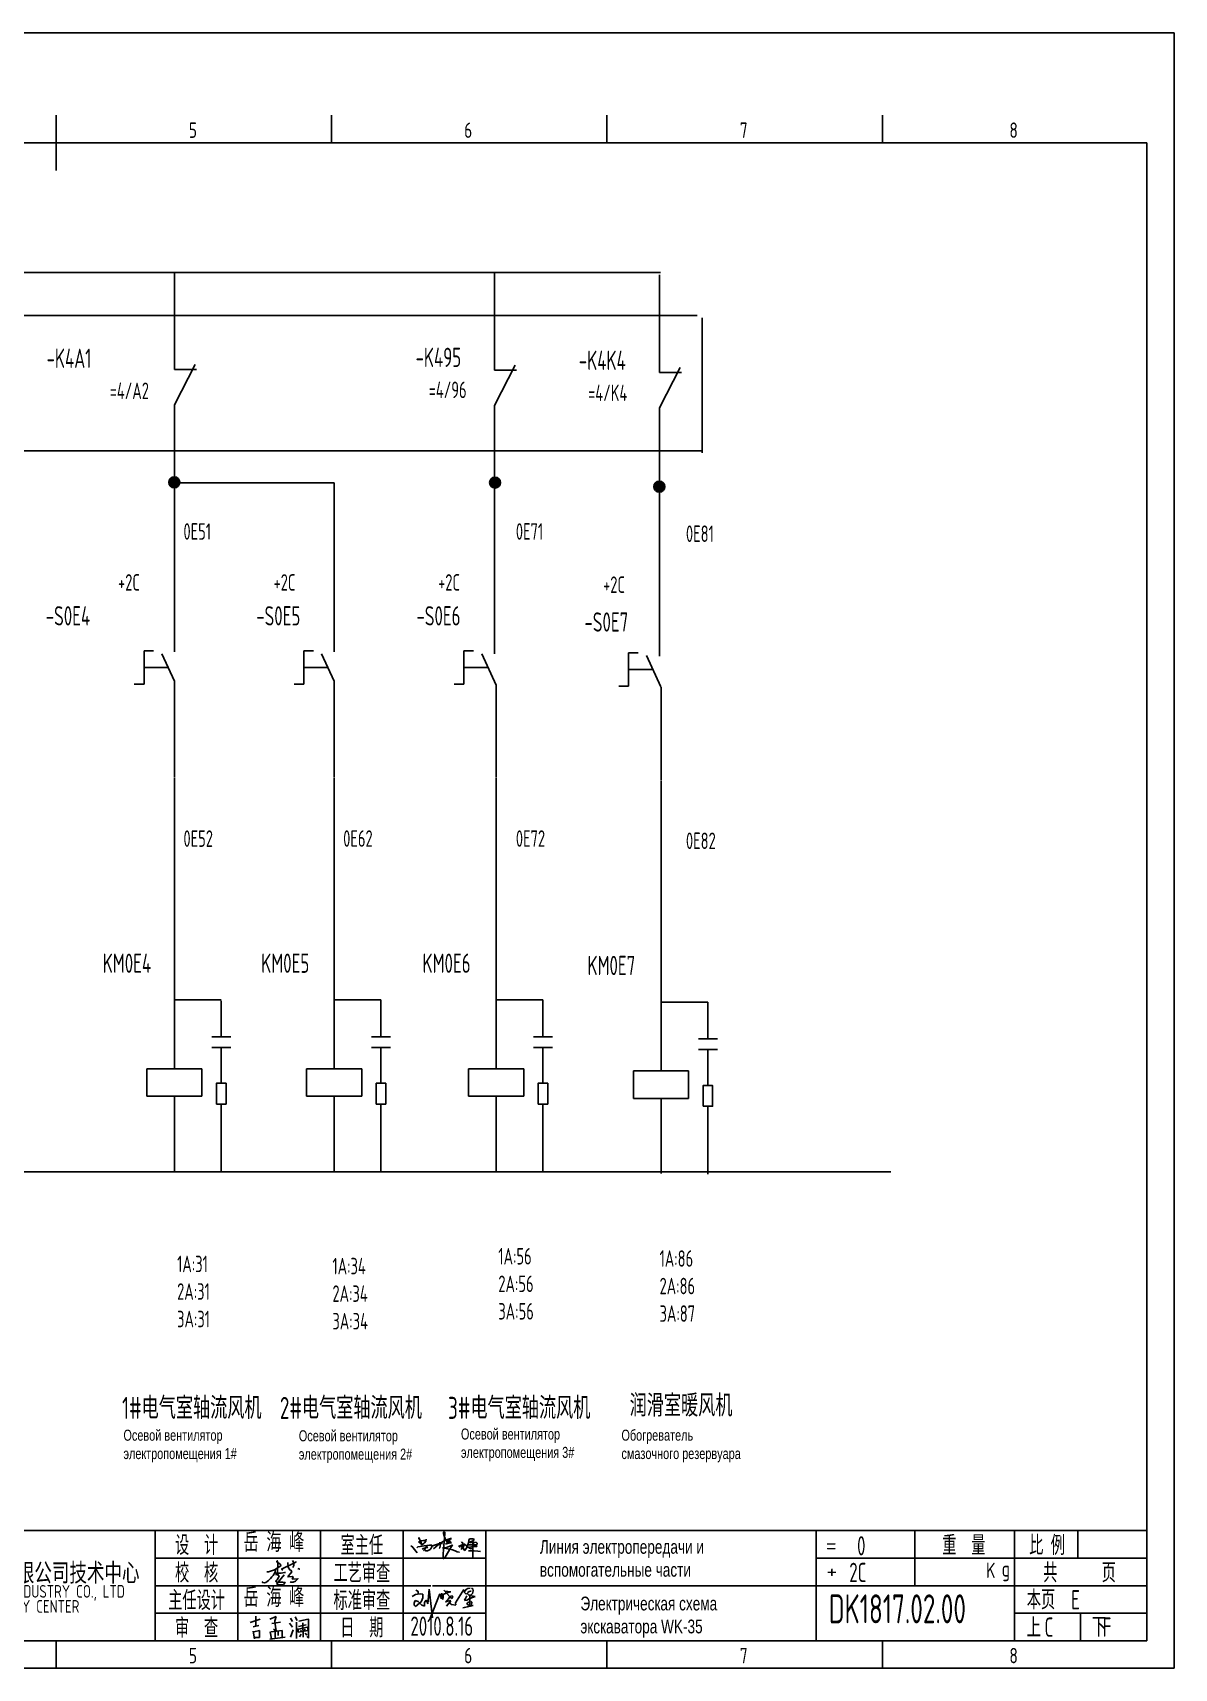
# Model space of a CAD drawing. Header units: millimetres. Extents: x 743 to 25007, y -5378 to 2245.
# Drawn here: x 5531.7 to 5739, y -1169 to -872 of the extents above; entities that cross this region are included whole.
import ezdxf
from ezdxf.enums import TextEntityAlignment as Align

# ---------------------------------------------------------------- set-up
doc = ezdxf.new("R2010")
doc.units = ezdxf.units.MM
doc.header["$LTSCALE"] = 10
doc.header["$MEASUREMENT"] = 0
doc.linetypes.add('HIDDEN', pattern=[0.375, 0.25, -0.125])
doc.layers.add('11', color=3, linetype='Continuous')
doc.layers.add('CONTINUOUS', color=7, linetype='Continuous')
doc.styles.add('ROMAN', font='ROMANC.shx', dxfattribs={"width": 0.7, "height": 0.7})
doc.styles.get("Standard").update_dxf_attribs({"font": 'isocp', "width": 0.707, "bigfont": 'intecad.shx'})

# ---------------------------------------------------------------- blocks, each defined once
blk = doc.blocks.new('A$C5BE500A0')
for p, q in [((15.3, 41.2), (22.2, 26.1)), ((15.3, 40.1), (15.3, 41.2)), ((15.4, 37.7), (15.3, 40.1)), ((15.4, 32.4), (21, 34.6)), ((15.5, 31.8), (15.4, 32.4)), ((21, 34.6), (24.5, 35.1)), ((24.5, 35.1), (28.2, 35.6)), ((29.4, 34), (26.8, 30.7)), ((28.2, 35.6), (30.2, 36.8)), ((30.2, 38), (29.4, 34)), ((30.2, 36.8), (30.2, 38)), ((59.1, 30.4), (64.7, 33.7)), ((64.4, 48.9), (64.5, 51.6)), ((65.3, 44.3), (64.4, 48.9)), ((64.5, 51.6), (65.9, 52.2)), ((67.1, 48.5), (64.5, 17.9)), ((64.7, 33.7), (72, 37.3)), ((67.5, 39.5), (65.3, 44.3)), ((65.9, 52.2), (66.5, 51.5)), ((66.5, 51.5), (67.1, 48.5)), ((70.3, 36.3), (67.5, 39.5)), ((69.9, 34.1), (69.7, 33.3)), ((69.7, 33.3), (71.9, 33.6)), ((74.6, 36.5), (69.9, 34.1)), ((73.8, 32.8), (70.3, 36.3)), ((71.9, 33.6), (75.3, 34.2)), ((72, 37.3), (77.8, 39)), ((77.7, 30.8), (73.8, 32.8)), ((79.7, 39.2), (74.6, 36.5)), ((76.7, 32.6), (74.8, 31.8)), ((75.3, 34.2), (77, 34.5)), ((77.7, 33.5), (76.7, 32.6)), ((77, 34.5), (78, 34.1)), ((78, 34.1), (77.7, 33.5)), ((77.8, 39), (79.7, 39.2)), ((117.4, 32.7), (112.9, 30.9)), ((113.3, 30.9), (114.4, 35)), ((114.4, 35), (115.4, 38.4)), ((115.4, 38.4), (118.1, 38.8)), ((122.1, 34.8), (117.4, 32.7)), ((118.1, 38.8), (123.3, 38.3)), ((124.7, 36.8), (122.1, 34.8)), ((123.3, 38.3), (124.7, 36.8)), ((0, 24.1), (1.5, 23.9)), ((1.5, 23.9), (12.6, 10.8)), ((11.6, 21), (13.8, 22.8)), ((13.8, 22.8), (17.9, 23.5)), ((19.1, 30.1), (15.5, 31.8)), ((17.9, 23.5), (26, 24.9)), ((22.2, 26.1), (19.1, 30.1)), ((22.6, 18.1), (23.6, 19.3)), ((23.7, 17.3), (22.6, 18.1)), ((23.3, 27.9), (23.1, 27.8)), ((25.3, 29.5), (23.3, 27.9)), ((23.6, 19.3), (25.8, 19.9)), ((26.1, 16.2), (24.9, 15)), ((26.8, 30.7), (25.3, 29.5)), ((25.8, 19.9), (29.2, 20.8)), ((26, 24.9), (36.8, 26.1)), ((28.4, 20), (26.1, 16.2)), ((29.4, 15.2), (28.2, 15.7)), ((29.5, 22.1), (28.4, 20)), ((29.2, 20.8), (33, 21.4)), ((32.4, 15.1), (29.4, 15.2)), ((30.2, 22.7), (29.5, 22.1)), ((31.6, 22.6), (30.2, 22.7)), ((32.8, 22.1), (31.6, 22.6)), ((35, 16.2), (32.4, 15.1)), ((33, 21.4), (32.8, 22.1)), ((37.6, 17.7), (35, 16.2)), ((36.8, 26.1), (40.9, 26)), ((39.7, 20.3), (37.6, 17.7)), ((40.8, 21.6), (39.7, 20.3)), ((40.2, 22.8), (44.3, 25.4)), ((41.7, 24.4), (40.8, 21.6)), ((40.9, 26), (41.7, 24.4)), ((44.3, 25.4), (50.6, 27.7)), ((44.7, 18.7), (49.1, 22.6)), ((49.1, 22.6), (54.4, 27.2)), ((50.6, 27.7), (56.2, 29.3)), ((54.4, 27.2), (59.1, 30.4)), ((56.8, 20.6), (55.9, 19.6)), ((56.2, 29.3), (60.8, 29.6)), ((56.7, 31.7), (57.4, 29.6)), ((57.6, 25), (56.8, 20.6)), ((57.4, 29.6), (57.6, 25)), ((60.8, 29.6), (62.2, 29.2)), ((66.6, 21), (62.5, 20.6)), ((62.5, 20.6), (75.7, 18.4)), ((64.5, 17.9), (63.3, 8.5)), ((63.3, 8.5), (63.5, 0.1)), ((63.5, 0.1), (64.3, 0)), ((64.3, 0), (67.5, 2.5)), ((69.8, 21.4), (66.6, 21)), ((67.5, 2.5), (73.8, 13.7)), ((68.3, 28.6), (72.6, 29.4)), ((69.3, 29), (68.3, 28.6)), ((72, 30.5), (69.3, 29)), ((76.7, 24.1), (69.8, 21.4)), ((74.8, 31.8), (72, 30.5)), ((72.6, 29.4), (78.2, 30.4)), ((73.8, 13.7), (77.7, 20)), ((75.7, 18.4), (81.9, 16.6)), ((79.9, 25.4), (76.7, 24.1)), ((80.1, 30.5), (77.7, 30.8)), ((77.7, 20), (81.2, 25.6)), ((78.2, 30.4), (80.1, 30.5)), ((82.1, 26.9), (79.9, 25.4)), ((81.2, 25.6), (82.1, 26.9)), ((81.9, 16.6), (87.3, 14.8)), ((87.3, 14.8), (91.3, 12.9)), ((91.3, 12.9), (94.8, 12.6)), ((94.5, 25.2), (94.9, 23.9)), ((94.8, 12.6), (95.8, 12.8)), ((94.9, 23.9), (95.3, 23)), ((95.3, 23), (95.8, 22.8)), ((95.8, 22.8), (97, 23.3)), ((97, 23.3), (97.8, 25.3)), ((98.5, 23.8), (97.4, 25.9)), ((97.8, 25.3), (100.8, 27)), ((101.1, 23.3), (98.5, 23.8)), ((99, 31.4), (100.1, 32)), ((100.7, 21.1), (99.2, 17.4)), ((99.2, 17.4), (101.9, 20.9)), ((100.1, 32), (101.1, 31.6)), ((102.1, 27.7), (100.7, 21.1)), ((100.8, 27), (103.5, 26.5)), ((101.1, 31.6), (102.1, 30.6)), ((103.3, 23.7), (101.1, 23.3)), ((101.9, 20.9), (103.1, 21.8)), ((102.1, 30.6), (102.1, 27.7)), ((103.1, 21.8), (103.7, 20.1)), ((104.7, 23.9), (103.3, 23.7)), ((103.5, 26.5), (104.5, 25.2)), ((103.7, 20.1), (103.9, 18.5)), ((103.9, 18.5), (105, 16.1)), ((104.2, 28.7), (108.3, 26.3)), ((104.5, 25.2), (104.7, 23.9)), ((105, 16.1), (106.4, 15.7)), ((106.4, 15.7), (107.7, 17.3)), ((107.7, 17.3), (110.9, 22.6)), ((108.3, 26.3), (115.7, 20.2)), ((110.9, 22.6), (113.3, 30.9)), ((111.7, 21.6), (125.7, 23.5)), ((115.4, 22.1), (111.7, 21.6)), ((112.9, 30.9), (112.3, 30.9)), ((112.9, 26.9), (127.4, 26.5)), ((124.7, 26.6), (112.9, 26.9)), ((113.4, 15.2), (124.8, 14.7)), ((122.5, 23.3), (115.4, 22.1)), ((115.7, 20.2), (118.5, 18.9)), ((116.7, 30.8), (120.9, 31.8)), ((118.5, 18.9), (120.8, 19.6)), ((120.8, 19.6), (121.1, 20.7)), ((120.9, 31.8), (124.1, 32)), ((121.7, 31.5), (122.2, 1.9)), ((123, 28.1), (121.7, 31.5)), ((126.4, 24.6), (122.5, 23.3)), ((128.2, 25.5), (123, 28.1)), ((124.1, 32), (129.1, 31.3)), ((128.1, 26.7), (124.7, 26.6)), ((124.8, 14.7), (132, 14.1)), ((125.7, 23.5), (130.1, 23.8)), ((127.4, 26.5), (126.4, 24.6)), ((130.2, 28.3), (128.1, 26.7)), ((130.5, 24.3), (128.2, 25.5)), ((129.1, 31.3), (130.7, 30.3)), ((130.1, 23.8), (130.5, 24.3)), ((130.7, 30.3), (130.2, 28.3)), ((132, 14.1), (137.3, 13.6))]:
    blk.add_line(p, q)
blk = doc.blocks.new('lf')
for points in [[(409.4, 317.6), (411.9, 317.6), (420.7, 320.5), (429.4, 326.1), (429, 328.4), (426.7, 330.1), (424.2, 331.3), (423.4, 332.6), (424.4, 333.4), (425, 330.7), (425, 327.4), (425, 324.7), (424.8, 321.8), (424.8, 320.3), (424.8, 318.7), (425, 314.7), (425, 313), (424.8, 313)], [(432.1, 320.3), (430.6, 321.6), (450.9, 331.7), (450.9, 332.2)], [(439.5, 330.9), (440, 324.5), (442, 320.7)], [(446.2, 333.8), (448.1, 330.5), (448.1, 326.7), (446.6, 323.8)], [(421.5, 320.1), (421.3, 317.6), (420, 315.1), (418.6, 312.6), (416.7, 310.5), (414.9, 308.5), (411.9, 305.6), (410.1, 304.1), (408, 302.6), (406.1, 302), (403.6, 302.6), (403.6, 303.5), (403.9, 303.5)], [(421.3, 316.2), (424.8, 315.9), (427.1, 316), (429.8, 316), (434.8, 316.8), (436, 316.8)], [(421.9, 314.1), (423.8, 314.1), (425.4, 313.7), (426, 313), (426.9, 312), (427.1, 312), (426.5, 310.5), (426.1, 309.5), (424.2, 306.6), (423.1, 305.4), (422.1, 304.5), (423.2, 303.3), (427.3, 303.1), (429.8, 303.1), (432.3, 302.9), (435.4, 302.7), (433.1, 299.9), (424.6, 299.5), (424, 300.4), (425.6, 303.3), (434.3, 313.5)], [(441.8, 320.7), (443.7, 320.1), (444.9, 317.6), (443.1, 315.5), (439.7, 311.8), (439.8, 310.6), (445.4, 311.2), (447, 310.3), (445.6, 307.4), (453.6, 308), (450.3, 304.7), (447, 303.3), (443.7, 303.1), (442.9, 303.7)], [(453.4, 322.4), (454.9, 322.2), (455.7, 321.8), (456.1, 321.6), (456.3, 321.4)]]:
    blk.add_lwpolyline(points)

msp = doc.modelspace()

# ---------------------------------------------------------------- hatches: boundary and pattern name
at = {"linetype": 'HIDDEN'}
h = msp.add_hatch(color=0, dxfattribs=at)
edge = h.paths.add_edge_path()
edge.add_arc((5557.4, -953.6), 1, 0, 360)
h = msp.add_hatch(color=0, dxfattribs=at)
edge = h.paths.add_edge_path()
edge.add_arc((5615.65, -953.65), 1, 0, 360)
h = msp.add_hatch(color=0, dxfattribs=at)
edge = h.paths.add_edge_path()
edge.add_arc((5645.46, -954.38), 1, 0, 360)

# ---------------------------------------------------------------- linework, layer by layer
at = {"color": 2, "linetype": 'ByBlock'}
for p, q in [((5435.61, -923.32), (5652.34, -923.32)), ((5653.25, -923.73), (5653.25, -948.27)), ((5653.1, -947.86), (5435.61, -947.86))]:
    msp.add_line(p, q, dxfattribs=at)
at = {"color": 0, "linetype": 'ByBlock'}
for p, q in [((5557.43, -939.55), (5561.21, -932.22)), ((5615.53, -939.68), (5619.3, -932.35)), ((5645.47, -940.09), (5649.25, -932.76)), ((5557.43, -989.73), (5555.16, -984.72)), ((5586.43, -989.73), (5584.16, -984.72)), ((5615.84, -990.41), (5613.25, -984.72)), ((5645.72, -990.76), (5643.13, -985.07))]:
    msp.add_line(p, q, dxfattribs=at)
for p, q in [((5615.53, -933.23), (5615.53, -931.23)), ((5645.47, -933.64), (5645.47, -931.64)), ((5557.43, -933.1), (5561.45, -933.1)), ((5615.53, -933.23), (5619.54, -933.23)), ((5645.47, -933.64), (5649.49, -933.64)), ((5557.43, -953.67), (5586.43, -953.67)), ((5551.91, -984.22), (5553.66, -984.22)), ((5551.91, -987.23), (5551.91, -984.22)), ((5580.91, -984.22), (5582.66, -984.22)), ((5580.91, -987.23), (5580.91, -984.22)), ((5610, -987.23), (5610, -984.22)), ((5610, -984.22), (5611.76, -984.22)), ((5639.88, -987.58), (5639.88, -984.57)), ((5639.88, -984.57), (5641.64, -984.57)), ((5556.29, -987.23), (5551.91, -987.23)), ((5551.91, -987.23), (5551.91, -990.24)), ((5551.91, -987.23), (5551.91, -990.24)), ((5580.91, -987.23), (5580.91, -990.24)), ((5580.91, -987.23), (5580.91, -990.24)), ((5585.3, -987.23), (5580.91, -987.23)), ((5614.39, -987.23), (5610, -987.23)), ((5610, -987.23), (5610, -990.24)), ((5610, -987.23), (5610, -990.24)), ((5644.27, -987.58), (5639.88, -987.58)), ((5639.88, -987.58), (5639.88, -990.59)), ((5639.88, -987.58), (5639.88, -990.59)), ((5551.91, -990.24), (5550.15, -990.24)), ((5580.91, -990.24), (5579.16, -990.24)), ((5610, -990.24), (5608.25, -990.24)), ((5639.88, -990.59), (5638.13, -990.59)), ((5557.43, -1047.59), (5565.93, -1047.59)), ((5565.93, -1054.28), (5565.93, -1047.73)), ((5586.43, -1047.59), (5594.93, -1047.59)), ((5594.93, -1054.28), (5594.93, -1047.59)), ((5615.87, -1047.59), (5624.34, -1047.59)), ((5624.34, -1054.28), (5624.34, -1047.59)), ((5645.81, -1048), (5654.28, -1048)), ((5654.28, -1054.69), (5654.28, -1048)), ((5565.93, -1056.21), (5565.93, -1062.73)), ((5594.93, -1056.21), (5594.93, -1062.73)), ((5624.34, -1056.21), (5624.34, -1062.73)), ((5654.28, -1056.62), (5654.28, -1063.14)), ((5565.93, -1066.51), (5565.93, -1078.84)), ((5594.93, -1066.51), (5594.93, -1078.84)), ((5624.34, -1066.51), (5624.34, -1078.84)), ((5654.28, -1066.91), (5654.28, -1079.25)), ((5429.1, -1078.84), (5687.52, -1078.84)), ((5613.96, -1153.96), (5673.96, -1153.96)), ((5571.19, -1160.66), (5573, -1160.02)), ((5571.7, -1161.44), (5572.74, -1161.18)), ((5571.96, -1161.18), (5571.96, -1161.18)), ((5572.2, -1159.49), (5572.2, -1161.3)), ((5574.74, -1160.06), (5575.91, -1159.54)), ((5574.74, -1160.06), (5574.74, -1160.06)), ((5575.13, -1160.84), (5576.69, -1160.58)), ((5575.91, -1159.54), (5575.65, -1160.32)), ((5575.65, -1160.32), (5575.65, -1160.58)), ((5575.65, -1160.58), (5575.91, -1162.13)), ((5578.33, -1160.78), (5578.87, -1161.5)), ((5578.51, -1159.84), (5578.87, -1160.47)), ((5579.33, -1159.62), (5579.69, -1160.26)), ((5579.57, -1160.56), (5579.57, -1163.56)), ((5579.93, -1161.35), (5581.36, -1161.05)), ((5580.03, -1160.41), (5581.72, -1160.05)), ((5580.72, -1160.71), (5580.81, -1163.32)), ((5581.72, -1160.05), (5581.75, -1160.05)), ((5581.75, -1160.05), (5581.75, -1163.5)), ((5571.7, -1162.22), (5571.96, -1163.64)), ((5571.83, -1162.35), (5572.87, -1162.09)), ((5572.87, -1163.38), (5571.83, -1163.38)), ((5572.87, -1162.09), (5572.87, -1163.38)), ((5574.75, -1163.69), (5577.52, -1163.33)), ((5574.81, -1162.35), (5575.07, -1163.64)), ((5574.94, -1162.35), (5577.02, -1162.09)), ((5575.91, -1162.13), (5575.39, -1161.87)), ((5575.72, -1162.35), (5575.72, -1163.38)), ((5576.24, -1162.22), (5576.24, -1162.99)), ((5577.02, -1162.09), (5577.02, -1163.51)), ((5578.51, -1163.32), (5579.02, -1161.99)), ((5579.87, -1161.72), (5579.9, -1162.41)), ((5581.57, -1161.5), (5579.9, -1161.84)), ((5579.9, -1162.41), (5581.69, -1162.11)), ((5580.46, -1162.75), (5580.12, -1163.26)), ((5580.33, -1162.02), (5580.51, -1162.17)), ((5581.15, -1161.84), (5580.97, -1162.17)), ((5581.14, -1162.59), (5581.48, -1162.92)), ((5581.75, -1163.5), (5581.48, -1163.2)), ((5581.69, -1162.11), (5581.57, -1161.5))]:
    msp.add_line(p, q)
for points in [[(5565.06, -1066.51), (5566.8, -1066.51), (5566.8, -1062.73), (5565.06, -1062.73)], [(5594.06, -1066.51), (5595.81, -1066.51), (5595.81, -1062.73), (5594.06, -1062.73)], [(5623.47, -1066.51), (5625.21, -1066.51), (5625.21, -1062.73), (5623.47, -1062.73)], [(5653.41, -1066.91), (5655.15, -1066.91), (5655.15, -1063.14), (5653.41, -1063.14)]]:
    msp.add_lwpolyline(points, close=True)
at = {"layer": 'CONTINUOUS', "color": 3}
for p, q in [((5738.96, -871.96), (5318.96, -871.96)), ((5738.96, -1168.96), (5738.96, -871.96)), ((5318.96, -1168.96), (5738.96, -1168.96))]:
    msp.add_line(p, q, dxfattribs=at)
at = {"layer": 'CONTINUOUS'}
for p, q in [((5535.96, -891.96), (5535.96, -886.96)), ((5338.96, -891.96), (5733.96, -891.96)), ((5535.96, -891.96), (5535.96, -896.96)), ((5733.96, -1163.96), (5733.96, -891.96)), ((5406.7, -915.5), (5645.66, -915.5)), ((5557.43, -915.5), (5557.43, -933.1)), ((5615.53, -915.5), (5615.53, -933.23)), ((5645.47, -915.91), (5645.47, -933.64)), ((5557.43, -939.55), (5557.43, -984.36)), ((5615.53, -939.68), (5615.53, -984.74)), ((5645.47, -940.09), (5645.47, -985.15)), ((5557.4, -953.65), (5557.4, -953.65)), ((5586.43, -953.67), (5586.43, -984.36)), ((5615.65, -953.69), (5615.65, -953.69)), ((5645.46, -954.42), (5645.46, -954.42)), ((5557.43, -989.59), (5557.43, -1007.19)), ((5557.43, -989.73), (5557.43, -1007.19)), ((5586.43, -989.73), (5586.43, -1007.19)), ((5615.84, -1007.19), (5615.84, -990.41)), ((5645.78, -1007.6), (5645.78, -990.82)), ((5557.43, -1007.33), (5557.43, -1060.09)), ((5557.43, -1007.33), (5557.43, -1028.97)), ((5586.43, -1007.33), (5586.43, -1060.09)), ((5586.43, -1007.33), (5586.43, -1028.97)), ((5615.84, -1060.09), (5615.84, -1007.33)), ((5645.78, -1060.5), (5645.78, -1007.74)), ((5557.43, -1060.09), (5557.43, -1047.59)), ((5586.43, -1060.09), (5586.43, -1047.59)), ((5564.2, -1054.28), (5567.67, -1054.28)), ((5593.2, -1054.28), (5596.67, -1054.28)), ((5622.6, -1054.28), (5626.07, -1054.28)), ((5564.2, -1056.21), (5567.67, -1056.21)), ((5593.2, -1056.21), (5596.67, -1056.21)), ((5622.6, -1056.21), (5626.07, -1056.21)), ((5652.55, -1054.69), (5656.02, -1054.69)), ((5652.55, -1056.62), (5656.02, -1056.62)), ((5562.43, -1060.09), (5552.43, -1060.09)), ((5552.43, -1060.09), (5552.43, -1065.09)), ((5562.43, -1065.09), (5562.43, -1060.09)), ((5591.43, -1060.09), (5581.43, -1060.09)), ((5581.43, -1060.09), (5581.43, -1065.09)), ((5591.43, -1065.09), (5591.43, -1060.09)), ((5591.43, -1065.09), (5591.43, -1060.09)), ((5620.84, -1060.09), (5610.84, -1060.09)), ((5610.84, -1060.09), (5610.84, -1065.09)), ((5620.84, -1065.09), (5620.84, -1060.09)), ((5650.78, -1060.5), (5640.78, -1060.5)), ((5640.78, -1060.5), (5640.78, -1065.5)), ((5650.78, -1065.5), (5650.78, -1060.5)), ((5552.43, -1065.09), (5557.43, -1065.09)), ((5557.43, -1078.69), (5557.43, -1065.09)), ((5557.43, -1065.09), (5562.43, -1065.09)), ((5581.43, -1065.09), (5586.43, -1065.09)), ((5586.43, -1078.69), (5586.43, -1065.09)), ((5586.43, -1065.09), (5591.43, -1065.09)), ((5586.43, -1065.09), (5591.43, -1065.09)), ((5610.84, -1065.09), (5615.84, -1065.09)), ((5615.84, -1065.09), (5620.84, -1065.09)), ((5615.84, -1078.69), (5615.84, -1065.09)), ((5640.78, -1065.5), (5645.78, -1065.5)), ((5645.78, -1065.5), (5650.78, -1065.5)), ((5645.78, -1079.1), (5645.78, -1065.5)), ((5721.46, -1143.96), (5721.46, -1148.96)), ((5601.28, -1154.77), (5601.64, -1154.97)), ((5601.28, -1154.77), (5601.64, -1154.97)), ((5601.28, -1154.77), (5601.64, -1154.97)), ((5601.28, -1154.77), (5601.64, -1154.97)), ((5601.64, -1154.97), (5601.69, -1155.12)), ((5601.64, -1154.97), (5601.69, -1155.12)), ((5601.64, -1154.97), (5601.69, -1155.12)), ((5601.64, -1154.97), (5601.69, -1155.12)), ((5601.69, -1155.12), (5601.69, -1155.43)), ((5601.69, -1155.12), (5601.69, -1155.43)), ((5601.69, -1155.12), (5601.69, -1155.43)), ((5601.69, -1155.12), (5601.69, -1155.43)), ((5603.43, -1157.26), (5603.68, -1154.61)), ((5603.43, -1157.26), (5603.68, -1154.61)), ((5603.43, -1157.26), (5603.68, -1154.61)), ((5603.43, -1157.26), (5603.68, -1154.61)), ((5603.68, -1154.61), (5604.29, -1159.81)), ((5603.68, -1154.61), (5604.29, -1159.81)), ((5603.68, -1154.61), (5604.29, -1159.81)), ((5603.68, -1154.61), (5604.29, -1159.81)), ((5606.33, -1154.76), (5607.47, -1156.04)), ((5606.51, -1154.98), (5606.33, -1154.76)), ((5606.33, -1154.76), (5607.47, -1156.04)), ((5606.51, -1154.98), (5606.33, -1154.76)), ((5606.33, -1154.76), (5607.47, -1156.04)), ((5606.51, -1154.98), (5606.33, -1154.76)), ((5606.33, -1154.76), (5607.47, -1156.04)), ((5606.51, -1154.98), (5606.33, -1154.76)), ((5606.37, -1155.49), (5606.77, -1155.31)), ((5606.37, -1155.49), (5606.77, -1155.31)), ((5606.37, -1155.49), (5606.77, -1155.31)), ((5606.37, -1155.49), (5606.77, -1155.31)), ((5607.62, -1155.05), (5606.51, -1154.98)), ((5607.62, -1155.05), (5606.51, -1154.98)), ((5607.62, -1155.05), (5606.51, -1154.98)), ((5607.62, -1155.05), (5606.51, -1154.98)), ((5606.77, -1155.31), (5607.29, -1155.16)), ((5606.77, -1155.31), (5607.29, -1155.16)), ((5606.77, -1155.31), (5607.29, -1155.16)), ((5606.77, -1155.31), (5607.29, -1155.16)), ((5607.29, -1155.16), (5607.62, -1155.05)), ((5607.29, -1155.16), (5607.62, -1155.05)), ((5607.29, -1155.16), (5607.62, -1155.05)), ((5607.29, -1155.16), (5607.62, -1155.05)), ((5608.49, -1157.05), (5609.99, -1154.67)), ((5608.49, -1157.05), (5609.99, -1154.67)), ((5608.49, -1157.05), (5609.99, -1154.67)), ((5608.49, -1157.05), (5609.99, -1154.67)), ((5609.98, -1154.74), (5610.11, -1155.17)), ((5609.98, -1154.74), (5610.11, -1155.17)), ((5609.98, -1154.74), (5610.11, -1155.17)), ((5609.98, -1154.74), (5610.11, -1155.17)), ((5610.08, -1155.01), (5610.44, -1154.58)), ((5610.08, -1155.01), (5610.44, -1154.58)), ((5610.08, -1155.01), (5610.44, -1154.58)), ((5610.08, -1155.01), (5610.44, -1154.58)), ((5610.11, -1155.17), (5610.34, -1155.43)), ((5610.11, -1155.17), (5610.34, -1155.43)), ((5610.11, -1155.17), (5610.34, -1155.43)), ((5610.11, -1155.17), (5610.34, -1155.43)), ((5610.44, -1154.58), (5610.73, -1154.48)), ((5610.44, -1154.58), (5610.73, -1154.48)), ((5610.44, -1154.58), (5610.73, -1154.48)), ((5610.44, -1154.58), (5610.73, -1154.48)), ((5610.67, -1155.43), (5610.73, -1155.2)), ((5610.67, -1155.43), (5610.73, -1155.2)), ((5610.67, -1155.43), (5610.73, -1155.2)), ((5610.67, -1155.43), (5610.73, -1155.2)), ((5610.73, -1154.48), (5611.13, -1154.39)), ((5610.73, -1154.48), (5611.13, -1154.39)), ((5610.73, -1154.48), (5611.13, -1154.39)), ((5610.73, -1154.48), (5611.13, -1154.39)), ((5610.73, -1155.2), (5610.93, -1155.04)), ((5610.73, -1155.2), (5610.93, -1155.04)), ((5610.73, -1155.2), (5610.93, -1155.04)), ((5610.73, -1155.2), (5610.93, -1155.04)), ((5610.93, -1155.04), (5611.19, -1154.97)), ((5610.93, -1155.04), (5611.19, -1154.97)), ((5610.93, -1155.04), (5611.19, -1154.97)), ((5610.93, -1155.04), (5611.19, -1154.97)), ((5611.19, -1154.97), (5611.29, -1154.94)), ((5611.19, -1154.97), (5611.29, -1154.94)), ((5611.19, -1154.97), (5611.29, -1154.94)), ((5611.19, -1154.97), (5611.29, -1154.94)), ((5611.39, -1154.39), (5611.62, -1154.52)), ((5611.39, -1154.39), (5611.62, -1154.52)), ((5611.39, -1154.39), (5611.62, -1154.52)), ((5611.39, -1154.39), (5611.62, -1154.52)), ((5611.65, -1154.91), (5611.55, -1155.36)), ((5611.65, -1154.91), (5611.55, -1155.36)), ((5611.65, -1154.91), (5611.55, -1155.36)), ((5611.65, -1154.91), (5611.55, -1155.36)), ((5611.62, -1154.52), (5611.65, -1154.91)), ((5611.62, -1154.52), (5611.65, -1154.91)), ((5611.62, -1154.52), (5611.65, -1154.91)), ((5611.62, -1154.52), (5611.65, -1154.91)), ((5600.62, -1155.94), (5600.88, -1155.73)), ((5600.62, -1155.94), (5600.88, -1155.73)), ((5600.62, -1155.94), (5600.88, -1155.73)), ((5600.62, -1155.94), (5600.88, -1155.73)), ((5600.88, -1155.73), (5601.23, -1155.58)), ((5600.88, -1155.73), (5601.23, -1155.58)), ((5600.88, -1155.73), (5601.23, -1155.58)), ((5600.88, -1155.73), (5601.23, -1155.58)), ((5600.98, -1157.16), (5601.08, -1156.8)), ((5600.98, -1157.16), (5601.08, -1156.8)), ((5600.98, -1157.16), (5601.08, -1156.8)), ((5600.98, -1157.16), (5601.08, -1156.8)), ((5600.98, -1157.47), (5600.98, -1157.16)), ((5600.98, -1157.47), (5600.98, -1157.16)), ((5600.98, -1157.47), (5600.98, -1157.16)), ((5600.98, -1157.47), (5600.98, -1157.16)), ((5601.23, -1157.72), (5600.98, -1157.47)), ((5601.23, -1157.72), (5600.98, -1157.47)), ((5601.23, -1157.72), (5600.98, -1157.47)), ((5601.23, -1157.72), (5600.98, -1157.47)), ((5601.08, -1156.8), (5601.13, -1156.65)), ((5601.08, -1156.8), (5601.13, -1156.65)), ((5601.08, -1156.8), (5601.13, -1156.65)), ((5601.08, -1156.8), (5601.13, -1156.65)), ((5601.13, -1156.65), (5601.33, -1156.7)), ((5601.13, -1156.65), (5601.33, -1156.7)), ((5601.13, -1156.65), (5601.33, -1156.7)), ((5601.13, -1156.65), (5601.33, -1156.7)), ((5601.23, -1155.58), (5601.59, -1155.48)), ((5601.23, -1155.58), (5601.59, -1155.48)), ((5601.23, -1155.58), (5601.59, -1155.48)), ((5601.23, -1155.58), (5601.59, -1155.48)), ((5601.9, -1157.16), (5601.23, -1157.72)), ((5601.9, -1157.16), (5601.23, -1157.72)), ((5601.9, -1157.16), (5601.23, -1157.72)), ((5601.9, -1157.16), (5601.23, -1157.72)), ((5601.33, -1156.7), (5601.69, -1156.86)), ((5601.33, -1156.7), (5601.69, -1156.86)), ((5601.33, -1156.7), (5601.69, -1156.86)), ((5601.33, -1156.7), (5601.69, -1156.86)), ((5601.59, -1155.48), (5602.1, -1155.43)), ((5601.59, -1155.48), (5602.1, -1155.43)), ((5601.59, -1155.48), (5602.1, -1155.43)), ((5601.59, -1155.48), (5602.1, -1155.43)), ((5601.69, -1156.86), (5602.05, -1157.21)), ((5601.69, -1156.86), (5602.05, -1157.21)), ((5601.69, -1156.86), (5602.05, -1157.21)), ((5601.69, -1156.86), (5602.05, -1157.21)), ((5602.2, -1156.91), (5601.9, -1157.16)), ((5602.2, -1156.91), (5601.9, -1157.16)), ((5602.2, -1156.91), (5601.9, -1157.16)), ((5602.2, -1156.91), (5601.9, -1157.16)), ((5602.05, -1157.21), (5602.36, -1157.47)), ((5602.05, -1157.21), (5602.36, -1157.47)), ((5602.05, -1157.21), (5602.36, -1157.47)), ((5602.05, -1157.21), (5602.36, -1157.47)), ((5602.1, -1155.43), (5602.51, -1155.53)), ((5602.1, -1155.43), (5602.51, -1155.53)), ((5602.1, -1155.43), (5602.51, -1155.53)), ((5602.1, -1155.43), (5602.51, -1155.53)), ((5602.41, -1156.5), (5602.2, -1156.91)), ((5602.41, -1156.5), (5602.2, -1156.91)), ((5602.41, -1156.5), (5602.2, -1156.91)), ((5602.41, -1156.5), (5602.2, -1156.91)), ((5602.36, -1157.47), (5602.51, -1157.57)), ((5602.36, -1157.47), (5602.51, -1157.57)), ((5602.36, -1157.47), (5602.51, -1157.57)), ((5602.36, -1157.47), (5602.51, -1157.57)), ((5602.51, -1156.14), (5602.41, -1156.5)), ((5602.51, -1156.14), (5602.41, -1156.5)), ((5602.51, -1156.14), (5602.41, -1156.5)), ((5602.51, -1156.14), (5602.41, -1156.5)), ((5602.51, -1155.53), (5602.51, -1155.73)), ((5602.51, -1155.53), (5602.51, -1155.73)), ((5602.51, -1155.53), (5602.51, -1155.73)), ((5602.51, -1155.53), (5602.51, -1155.73)), ((5602.51, -1155.73), (5602.51, -1156.14)), ((5602.51, -1155.73), (5602.51, -1156.14)), ((5602.51, -1155.73), (5602.51, -1156.14)), ((5602.51, -1155.73), (5602.51, -1156.14)), ((5602.51, -1157.57), (5602.81, -1157.67)), ((5602.51, -1157.57), (5602.81, -1157.67)), ((5602.51, -1157.57), (5602.81, -1157.67)), ((5602.51, -1157.57), (5602.81, -1157.67)), ((5602.81, -1157.06), (5602.97, -1156.8)), ((5602.81, -1157.06), (5602.97, -1156.8)), ((5602.81, -1157.06), (5602.97, -1156.8)), ((5602.81, -1157.06), (5602.97, -1156.8)), ((5602.81, -1157.67), (5602.81, -1157.06)), ((5602.81, -1157.67), (5602.81, -1157.06)), ((5602.81, -1157.67), (5602.81, -1157.06)), ((5602.81, -1157.67), (5602.81, -1157.06)), ((5602.97, -1156.8), (5603.17, -1156.6)), ((5602.97, -1156.8), (5603.17, -1156.6)), ((5602.97, -1156.8), (5603.17, -1156.6)), ((5602.97, -1156.8), (5603.17, -1156.6)), ((5603.17, -1156.6), (5603.22, -1156.7)), ((5603.17, -1156.6), (5603.22, -1156.7)), ((5603.17, -1156.6), (5603.22, -1156.7)), ((5603.17, -1156.6), (5603.22, -1156.7)), ((5603.22, -1156.7), (5603.38, -1157.06)), ((5603.22, -1156.7), (5603.38, -1157.06)), ((5603.22, -1156.7), (5603.38, -1157.06)), ((5603.22, -1156.7), (5603.38, -1157.06)), ((5603.38, -1157.06), (5603.38, -1157.16)), ((5603.38, -1157.06), (5603.38, -1157.16)), ((5603.38, -1157.06), (5603.38, -1157.16)), ((5603.38, -1157.06), (5603.38, -1157.16)), ((5603.38, -1157.16), (5603.43, -1157.26)), ((5603.38, -1157.16), (5603.43, -1157.26)), ((5603.38, -1157.16), (5603.43, -1157.26)), ((5603.38, -1157.16), (5603.43, -1157.26)), ((5603.84, -1159.86), (5605.62, -1155.45)), ((5603.84, -1159.86), (5605.62, -1155.45)), ((5603.84, -1159.86), (5605.62, -1155.45)), ((5603.84, -1159.86), (5605.62, -1155.45)), ((5605.67, -1155.53), (5605.78, -1156)), ((5605.67, -1155.53), (5605.78, -1156)), ((5605.67, -1155.53), (5605.78, -1156)), ((5605.67, -1155.53), (5605.78, -1156)), ((5605.78, -1155.53), (5605.93, -1155.42)), ((5605.78, -1155.53), (5605.93, -1155.42)), ((5605.78, -1155.53), (5605.93, -1155.42)), ((5605.78, -1155.53), (5605.93, -1155.42)), ((5605.89, -1156.33), (5605.78, -1155.53)), ((5605.89, -1156.33), (5605.78, -1155.53)), ((5605.89, -1156.33), (5605.78, -1155.53)), ((5605.89, -1156.33), (5605.78, -1155.53)), ((5605.78, -1156), (5605.89, -1156.33)), ((5605.78, -1156), (5605.89, -1156.33)), ((5605.78, -1156), (5605.89, -1156.33)), ((5605.78, -1156), (5605.89, -1156.33)), ((5605.93, -1155.42), (5606.07, -1155.42)), ((5605.93, -1155.42), (5606.07, -1155.42)), ((5605.93, -1155.42), (5606.07, -1155.42)), ((5605.93, -1155.42), (5606.07, -1155.42)), ((5606, -1156.11), (5606.04, -1155.86)), ((5606, -1156.11), (5606.04, -1155.86)), ((5606, -1156.11), (5606.04, -1155.86)), ((5606, -1156.11), (5606.04, -1155.86)), ((5606.04, -1156.37), (5606, -1156.11)), ((5606.04, -1156.37), (5606, -1156.11)), ((5606.04, -1156.37), (5606, -1156.11)), ((5606.04, -1156.37), (5606, -1156.11)), ((5606.04, -1155.86), (5606.11, -1155.67)), ((5606.04, -1155.86), (5606.11, -1155.67)), ((5606.04, -1155.86), (5606.11, -1155.67)), ((5606.04, -1155.86), (5606.11, -1155.67)), ((5606.15, -1156.44), (5606.04, -1156.37)), ((5606.15, -1156.44), (5606.04, -1156.37)), ((5606.15, -1156.44), (5606.04, -1156.37)), ((5606.15, -1156.44), (5606.04, -1156.37)), ((5606.07, -1155.42), (5606.22, -1155.75)), ((5606.07, -1155.42), (5606.22, -1155.75)), ((5606.07, -1155.42), (5606.22, -1155.75)), ((5606.07, -1155.42), (5606.22, -1155.75)), ((5606.11, -1155.67), (5606.37, -1155.49)), ((5606.11, -1155.67), (5606.37, -1155.49)), ((5606.11, -1155.67), (5606.37, -1155.49)), ((5606.11, -1155.67), (5606.37, -1155.49)), ((5606.22, -1156.11), (5606.15, -1156.44)), ((5606.22, -1156.11), (5606.15, -1156.44)), ((5606.22, -1156.11), (5606.15, -1156.44)), ((5606.22, -1156.11), (5606.15, -1156.44)), ((5606.22, -1155.75), (5606.22, -1156.11)), ((5606.22, -1155.75), (5606.22, -1156.11)), ((5606.22, -1155.75), (5606.22, -1156.11)), ((5606.22, -1155.75), (5606.22, -1156.11)), ((5606.84, -1156.7), (5606.62, -1156.92)), ((5606.84, -1156.7), (5606.62, -1156.92)), ((5606.84, -1156.7), (5606.62, -1156.92)), ((5606.84, -1156.7), (5606.62, -1156.92)), ((5606.62, -1156.92), (5606.73, -1156.88)), ((5606.62, -1156.92), (5606.73, -1156.88)), ((5606.62, -1156.92), (5606.73, -1156.88)), ((5606.62, -1156.92), (5606.73, -1156.88)), ((5606.73, -1156.88), (5607.43, -1156.66)), ((5606.73, -1156.88), (5607.43, -1156.66)), ((5606.73, -1156.88), (5607.43, -1156.66)), ((5606.73, -1156.88), (5607.43, -1156.66)), ((5606.81, -1157.69), (5607.4, -1156.99)), ((5606.81, -1157.69), (5607.4, -1156.99)), ((5606.81, -1157.69), (5607.4, -1156.99)), ((5606.81, -1157.69), (5607.4, -1156.99)), ((5607.25, -1157.14), (5606.81, -1157.69)), ((5607.25, -1157.14), (5606.81, -1157.69)), ((5607.25, -1157.14), (5606.81, -1157.69)), ((5607.25, -1157.14), (5606.81, -1157.69)), ((5607.14, -1156.41), (5606.84, -1156.7)), ((5607.14, -1156.41), (5606.84, -1156.7)), ((5607.14, -1156.41), (5606.84, -1156.7)), ((5607.14, -1156.41), (5606.84, -1156.7)), ((5607.58, -1155.86), (5607.14, -1156.41)), ((5607.58, -1155.86), (5607.14, -1156.41)), ((5607.58, -1155.86), (5607.14, -1156.41)), ((5607.58, -1155.86), (5607.14, -1156.41)), ((5607.62, -1156.7), (5607.25, -1157.14)), ((5607.62, -1156.7), (5607.25, -1157.14)), ((5607.62, -1156.7), (5607.25, -1157.14)), ((5607.62, -1156.7), (5607.25, -1157.14)), ((5607.4, -1156.99), (5607.47, -1156.99)), ((5607.4, -1156.99), (5607.47, -1156.99)), ((5607.4, -1156.99), (5607.47, -1156.99)), ((5607.4, -1156.99), (5607.47, -1156.99)), ((5607.43, -1156.66), (5607.58, -1156.7)), ((5607.43, -1156.66), (5607.58, -1156.7)), ((5607.43, -1156.66), (5607.58, -1156.7)), ((5607.43, -1156.66), (5607.58, -1156.7)), ((5607.47, -1156.04), (5607.8, -1156.3)), ((5607.47, -1156.04), (5607.8, -1156.3)), ((5607.47, -1156.04), (5607.8, -1156.3)), ((5607.47, -1156.04), (5607.8, -1156.3)), ((5607.47, -1156.99), (5607.58, -1157.25)), ((5607.47, -1156.99), (5607.58, -1157.25)), ((5607.47, -1156.99), (5607.58, -1157.25)), ((5607.47, -1156.99), (5607.58, -1157.25)), ((5607.84, -1155.78), (5607.58, -1155.86)), ((5607.84, -1155.78), (5607.58, -1155.86)), ((5607.84, -1155.78), (5607.58, -1155.86)), ((5607.84, -1155.78), (5607.58, -1155.86)), ((5607.58, -1156.7), (5607.62, -1156.7)), ((5607.58, -1156.7), (5607.62, -1156.7)), ((5607.58, -1156.7), (5607.62, -1156.7)), ((5607.58, -1156.7), (5607.62, -1156.7)), ((5607.58, -1157.25), (5607.76, -1157.4)), ((5607.58, -1157.25), (5607.76, -1157.4)), ((5607.58, -1157.25), (5607.76, -1157.4)), ((5607.58, -1157.25), (5607.76, -1157.4)), ((5607.76, -1157.4), (5608.53, -1157.47)), ((5607.76, -1157.4), (5608.53, -1157.47)), ((5607.76, -1157.4), (5608.53, -1157.47)), ((5607.76, -1157.4), (5608.53, -1157.47)), ((5607.8, -1156.3), (5607.95, -1156.04)), ((5607.8, -1156.3), (5607.95, -1156.04)), ((5607.8, -1156.3), (5607.95, -1156.04)), ((5607.8, -1156.3), (5607.95, -1156.04)), ((5607.95, -1156.04), (5607.84, -1155.78)), ((5607.95, -1156.04), (5607.84, -1155.78)), ((5607.95, -1156.04), (5607.84, -1155.78)), ((5607.95, -1156.04), (5607.84, -1155.78)), ((5608.55, -1157.46), (5608.49, -1157.05)), ((5608.55, -1157.46), (5608.49, -1157.05)), ((5608.55, -1157.46), (5608.49, -1157.05)), ((5608.55, -1157.46), (5608.49, -1157.05)), ((5609.82, -1157.97), (5611.68, -1157.58)), ((5609.82, -1157.97), (5611.68, -1157.58)), ((5609.82, -1157.97), (5611.68, -1157.58)), ((5609.82, -1157.97), (5611.68, -1157.58)), ((5611.16, -1157.68), (5609.82, -1157.97)), ((5611.16, -1157.68), (5609.82, -1157.97)), ((5611.16, -1157.68), (5609.82, -1157.97)), ((5611.16, -1157.68), (5609.82, -1157.97)), ((5610.28, -1156.28), (5610.08, -1156.57)), ((5610.28, -1156.28), (5610.08, -1156.57)), ((5610.28, -1156.28), (5610.08, -1156.57)), ((5610.28, -1156.28), (5610.08, -1156.57)), ((5610.08, -1156.57), (5610.18, -1156.64)), ((5610.08, -1156.57), (5610.18, -1156.64)), ((5610.08, -1156.57), (5610.18, -1156.64)), ((5610.08, -1156.57), (5610.18, -1156.64)), ((5610.18, -1156.64), (5610.54, -1156.57)), ((5610.18, -1156.64), (5610.54, -1156.57)), ((5610.18, -1156.64), (5610.54, -1156.57)), ((5610.18, -1156.64), (5610.54, -1156.57)), ((5610.44, -1155.95), (5610.28, -1156.28)), ((5610.44, -1155.95), (5610.28, -1156.28)), ((5610.44, -1155.95), (5610.28, -1156.28)), ((5610.44, -1155.95), (5610.28, -1156.28)), ((5610.34, -1155.43), (5610.47, -1155.46)), ((5610.34, -1155.43), (5610.47, -1155.46)), ((5610.34, -1155.43), (5610.47, -1155.46)), ((5610.34, -1155.43), (5610.47, -1155.46)), ((5610.54, -1155.82), (5610.44, -1155.95)), ((5610.54, -1155.82), (5610.44, -1155.95)), ((5610.54, -1155.82), (5610.44, -1155.95)), ((5610.54, -1155.82), (5610.44, -1155.95)), ((5610.5, -1157.32), (5610.73, -1157.03)), ((5610.5, -1157.32), (5610.73, -1157.03)), ((5610.5, -1157.32), (5610.73, -1157.03)), ((5610.5, -1157.32), (5610.73, -1157.03)), ((5611.03, -1157.55), (5610.5, -1157.32)), ((5611.03, -1157.55), (5610.5, -1157.32)), ((5611.03, -1157.55), (5610.5, -1157.32)), ((5611.03, -1157.55), (5610.5, -1157.32)), ((5610.54, -1156.57), (5611.06, -1156.31)), ((5610.54, -1156.57), (5611.06, -1156.31)), ((5610.54, -1156.57), (5611.06, -1156.31)), ((5610.54, -1156.57), (5611.06, -1156.31)), ((5610.86, -1155.66), (5610.67, -1155.43)), ((5610.86, -1155.66), (5610.67, -1155.43)), ((5610.86, -1155.66), (5610.67, -1155.43)), ((5610.86, -1155.66), (5610.67, -1155.43)), ((5610.73, -1157.03), (5611.22, -1156.83)), ((5610.73, -1157.03), (5611.22, -1156.83)), ((5610.73, -1157.03), (5611.22, -1156.83)), ((5610.73, -1157.03), (5611.22, -1156.83)), ((5611.29, -1155.63), (5610.86, -1155.66)), ((5611.29, -1155.63), (5610.86, -1155.66)), ((5611.29, -1155.63), (5610.86, -1155.66)), ((5611.29, -1155.63), (5610.86, -1155.66)), ((5611.06, -1157.09), (5611.03, -1157.55)), ((5611.06, -1157.09), (5611.03, -1157.55)), ((5611.06, -1157.09), (5611.03, -1157.55)), ((5611.06, -1157.09), (5611.03, -1157.55)), ((5611.06, -1155.76), (5611.09, -1156.11)), ((5612.04, -1155.95), (5611.06, -1155.76)), ((5611.06, -1155.76), (5611.09, -1156.11)), ((5612.04, -1155.95), (5611.06, -1155.76)), ((5611.06, -1155.76), (5611.09, -1156.11)), ((5612.04, -1155.95), (5611.06, -1155.76)), ((5611.06, -1155.76), (5611.09, -1156.11)), ((5612.04, -1155.95), (5611.06, -1155.76)), ((5611.06, -1156.31), (5611.52, -1156.11)), ((5611.09, -1156.11), (5611.06, -1156.6)), ((5611.06, -1156.31), (5611.52, -1156.11)), ((5611.09, -1156.11), (5611.06, -1156.6)), ((5611.06, -1156.31), (5611.52, -1156.11)), ((5611.09, -1156.11), (5611.06, -1156.6)), ((5611.06, -1156.31), (5611.52, -1156.11)), ((5611.09, -1156.11), (5611.06, -1156.6)), ((5611.06, -1156.6), (5611.06, -1157.09)), ((5611.06, -1156.6), (5611.06, -1157.09)), ((5611.06, -1156.6), (5611.06, -1157.09)), ((5611.06, -1156.6), (5611.06, -1157.09)), ((5611.39, -1157.45), (5611.16, -1157.68)), ((5611.39, -1157.45), (5611.16, -1157.68)), ((5611.39, -1157.45), (5611.16, -1157.68)), ((5611.39, -1157.45), (5611.16, -1157.68)), ((5611.22, -1156.83), (5611.42, -1156.96)), ((5611.22, -1156.83), (5611.42, -1156.96)), ((5611.22, -1156.83), (5611.42, -1156.96)), ((5611.22, -1156.83), (5611.42, -1156.96)), ((5611.55, -1155.36), (5611.29, -1155.63)), ((5611.55, -1155.36), (5611.29, -1155.63)), ((5611.55, -1155.36), (5611.29, -1155.63)), ((5611.55, -1155.36), (5611.29, -1155.63)), ((5611.42, -1156.96), (5611.39, -1157.45)), ((5611.42, -1156.96), (5611.39, -1157.45)), ((5611.42, -1156.96), (5611.39, -1157.45)), ((5611.42, -1156.96), (5611.39, -1157.45)), ((5611.52, -1156.11), (5612.04, -1155.95)), ((5611.52, -1156.11), (5612.04, -1155.95)), ((5611.52, -1156.11), (5612.04, -1155.95)), ((5611.52, -1156.11), (5612.04, -1155.95)), ((5721.96, -1163.96), (5721.96, -1158.96)), ((5338.96, -1163.96), (5733.96, -1163.96)), ((5535.96, -1168.96), (5535.96, -1163.96)), ((5553.96, -1163.96), (5613.96, -1163.96))]:
    msp.add_line(p, q, dxfattribs=at)
at = {"layer": 'CONTINUOUS', "linetype": 'Continuous'}
for p, q in [((5585.96, -891.96), (5585.96, -886.96)), ((5635.96, -891.96), (5635.96, -886.96)), ((5685.96, -891.96), (5685.96, -886.96)), ((5338.96, -1143.96), (5733.96, -1143.96)), ((5553.96, -1163.96), (5553.96, -1143.96)), ((5568.96, -1143.96), (5568.96, -1163.96)), ((5583.96, -1143.96), (5583.96, -1163.96)), ((5598.96, -1143.96), (5598.96, -1163.96)), ((5613.96, -1143.96), (5613.96, -1163.96)), ((5673.96, -1163.96), (5673.96, -1143.96)), ((5691.86, -1143.96), (5691.86, -1153.96)), ((5709.96, -1143.96), (5709.96, -1163.96)), ((5553.96, -1148.96), (5603.96, -1148.96)), ((5603.96, -1148.96), (5613.96, -1148.96)), ((5603.96, -1148.96), (5613.96, -1148.96)), ((5673.96, -1148.96), (5733.96, -1148.96)), ((5553.96, -1153.96), (5603.96, -1153.96)), ((5604.28, -1153.96), (5613.96, -1153.96)), ((5673.96, -1153.96), (5733.96, -1153.96)), ((5553.96, -1158.96), (5603.96, -1158.96)), ((5603.96, -1158.96), (5613.96, -1158.96)), ((5709.96, -1158.96), (5733.96, -1158.96)), ((5585.96, -1168.96), (5585.96, -1163.96)), ((5635.96, -1168.96), (5635.96, -1163.96)), ((5685.96, -1168.96), (5685.96, -1163.96))]:
    msp.add_line(p, q, dxfattribs=at)
at = {"layer": 'CONTINUOUS'}
for centre in [(5557.4, -953.6), (5615.65, -953.65), (5645.46, -954.38)]:
    msp.add_circle(centre, 1, dxfattribs=at)

# ---------------------------------------------------------------- block references
for name, p, xscale, yscale, zscale in [('A$C5BE500A0', (5600.37, -1149.01), 0.09216000000242275, 0.09215999999923952, 0.09216000000000003), ('lf', (5521.78, -1192.12), 0.1280000000006112, 0.1279999999999291, 0.128)]:
    msp.add_blockref(name, p, dxfattribs=dict(xscale=xscale, yscale=yscale, zscale=zscale))

# ---------------------------------------------------------------- texts
at = {"width": 0.707}
for s, height, p in [('1#电气室轴流风机', 4, (5547.92, -1123.68)), ('2#电气室轴流风机', 4, (5576.57, -1123.68)), ('3#电气室轴流风机', 4, (5607.1, -1123.68)), ('润滑室暖风机', 4, (5640.08, -1123.24)), ('    0', 3.5, (5675.71, -1148.47)), ('2C', 3.5, (5679.95, -1153.3)), ('E', 3.5, (5720.23, -1158.27)), ('C', 3.5, (5715.4, -1163.24)), ('F', 3.5, (5725.96, -1163.24))]:
    msp.add_text(s, height=height, dxfattribs=at).set_placement(p)
at = {"attachment_point": 1}
for s, insert, char_height, width in [('{\\fArial|b0|i0|c204|p34;Осевой вентилятор электропомещения 1#}', (5548.18, -1125.64), 2, 21.0244), ('{\\fArial|b0|i0|c204|p34;Осевой вентилятор электропомещения \\fArial|b0|i0|c0|p34;2\\fArial|b0|i0|c204|p34;#}', (5580.02, -1125.74), 2, 21.0244), ('{\\fArial|b0|i0|c204|p34;Осевой вентилятор электропомещения \\fArial|b0|i0|c0|p34;3\\fArial|b0|i0|c204|p34;#}', (5609.45, -1125.42), 2, 21.0244), ('{\\fArial|b0|i0|c204|p34;Обогреватель смазочного резервуара }', (5638.59, -1125.63), 2, 22.9348), ('岳 海 峰', (5569.99, -1144.33), 3.5, 12.9495), ('{\\fArial|b0|i0|c204|p34;Линия электропередачи и вспомогательные части\\~}', (5623.78, -1145.66), 2.5, 35.3915), ('岳 海 峰', (5569.99, -1154.33), 3.5, 12.9495), ('{\\fArial|b0|i0|c204|p34;\\C3;Электрическая схема экскаватора WK-35}', (5631.14, -1155.95), 2.5, 35.3915), ('2010.8.16', (5600.28, -1159.56), 3.5, 12.1142)]:
    msp.add_mtext(s, dxfattribs=dict(at, insert=insert, char_height=char_height, width=width))
at = {"layer": '11', "width": 0.707}
msp.add_text('DK1817.02.00', height=5.25, dxfattribs=at).set_placement((5676.23, -1160.79))
at = {"layer": 'CONTINUOUS', "linetype": 'Continuous', "style": 'ROMAN', "width": 0.7}
for s, p in [('5', (5560.05, -891.06)), ('6', (5610.03, -891.06)), ('7', (5660.07, -891.06)), ('8', (5709.02, -891.06)), ('K', (5704.8, -1152.57)), ('g', (5707.63, -1152.3)), ('5', (5560.05, -1168.06)), ('6', (5610.03, -1168.06)), ('7', (5660.07, -1168.06)), ('8', (5709.02, -1168.06))]:
    msp.add_text(s, height=2.8, dxfattribs=at).set_placement(p)
at = {"layer": 'CONTINUOUS', "width": 0.707}
for s, height, p in [('-K4A1', 3.5, (5534.22, -932.83)), ('-K495', 3.5, (5601.21, -932.66)), ('-K4K4', 3.5, (5630.85, -933.2)), ('0E51', 3, (5559.07, -964.03)), ('0E71', 3, (5619.42, -964.03)), ('0E81', 3, (5650.3, -964.44)), ('+2C', 3, (5547.2, -973.28)), ('+2C', 3, (5575.43, -973.28)), ('+2C', 3, (5605.31, -973.28)), ('+2C', 3, (5635.26, -973.69)), ('-S0E4', 3.5, (5534.08, -979.6)), ('-S0E5', 3.5, (5572.29, -979.6)), ('-S0E6', 3.5, (5601.38, -979.6)), ('-S0E7', 3.5, (5631.88, -980.72)), ('0E52', 3, (5559.07, -1019.8)), ('0E62', 3, (5588.07, -1019.79)), ('0E72', 3, (5619.42, -1019.79)), ('0E82', 3, (5650.3, -1020.2)), ('KM0E4', 3.5, (5544.41, -1042.68)), ('KM0E5', 3.5, (5573.18, -1042.68)), ('KM0E6', 3.5, (5602.47, -1042.68)), ('KM0E7', 3.5, (5632.42, -1043.09)), ('1A:56', 3, (5616.24, -1095.64)), ('1A:31', 3, (5557.92, -1097.04)), ('1A:34', 3, (5586.12, -1097.43)), ('1A:86', 3, (5645.51, -1096.05)), ('2A:56', 3, (5616.24, -1100.64)), ('2A:86', 3, (5645.51, -1101.05)), ('2A:31', 3, (5557.92, -1102.04)), ('2A:34', 3, (5586.12, -1102.43)), ('3A:31', 3, (5557.92, -1107.04)), ('3A:34', 3, (5586.12, -1107.43)), ('3A:56', 3, (5616.24, -1105.64)), ('3A:87', 3, (5645.51, -1106.05))]:
    msp.add_text(s, height=height, dxfattribs=at).set_placement(p)
at = {"layer": 'CONTINUOUS', "color": 6, "width": 0.707}
for s, p in [('=4/A2', (5545.69, -938.48)), ('=4/96', (5603.6, -938.31)), ('=4/K4', (5632.55, -938.85))]:
    msp.add_text(s, height=3, dxfattribs=at).set_placement(p)
at = {"layer": 'CONTINUOUS', "width": 0.67}
for s, p in [('设  计', (5561.46, -1146.46)), ('室主任', (5591.46, -1146.46)), ('重  量', (5700.76, -1146.46)), ('比 例', (5715.86, -1146.46)), ('校  核', (5561.46, -1151.46)), ('工艺审查', (5591.46, -1151.46)), ('共      页', (5721.76, -1151.45)), ('主任设计', (5561.46, -1156.46)), ('标准审查', (5591.46, -1156.46)), ('本页', (5714.76, -1156.35)), ('审  查', (5561.46, -1161.46)), ('日  期', (5591.46, -1161.46)), ('上', (5713.46, -1161.44)), ('下', (5725.28, -1161.44))]:
    msp.add_text(s, height=3.5, dxfattribs=at).set_placement(p, align=Align.MIDDLE)
at = {"layer": 'CONTINUOUS', "linetype": 'Continuous', "style": 'ROMAN'}
for s, p in [('=', (5675.69, -1147.91)), ('+', (5675.8, -1152.65))]:
    msp.add_text(s, height=2.8, dxfattribs=at).set_placement(p)
at = {"layer": 'CONTINUOUS', "insert": (5528.82, -1154.4), "char_height": 3.3, "width": 50, "attachment_point": 5, "line_spacing_factor": 0.7125}
msp.add_mtext('{\\f宋体|b0|i0|c134|p2;太原重工股份有限公司技术中心\\P\\Fromans.shx;\\H0.6969x;TAIYUAN HEAVY INDUSTRY CO., LTD\\PTECHNOLOGY CENTER}', dxfattribs=at)

doc.saveas('drawing.dxf')
